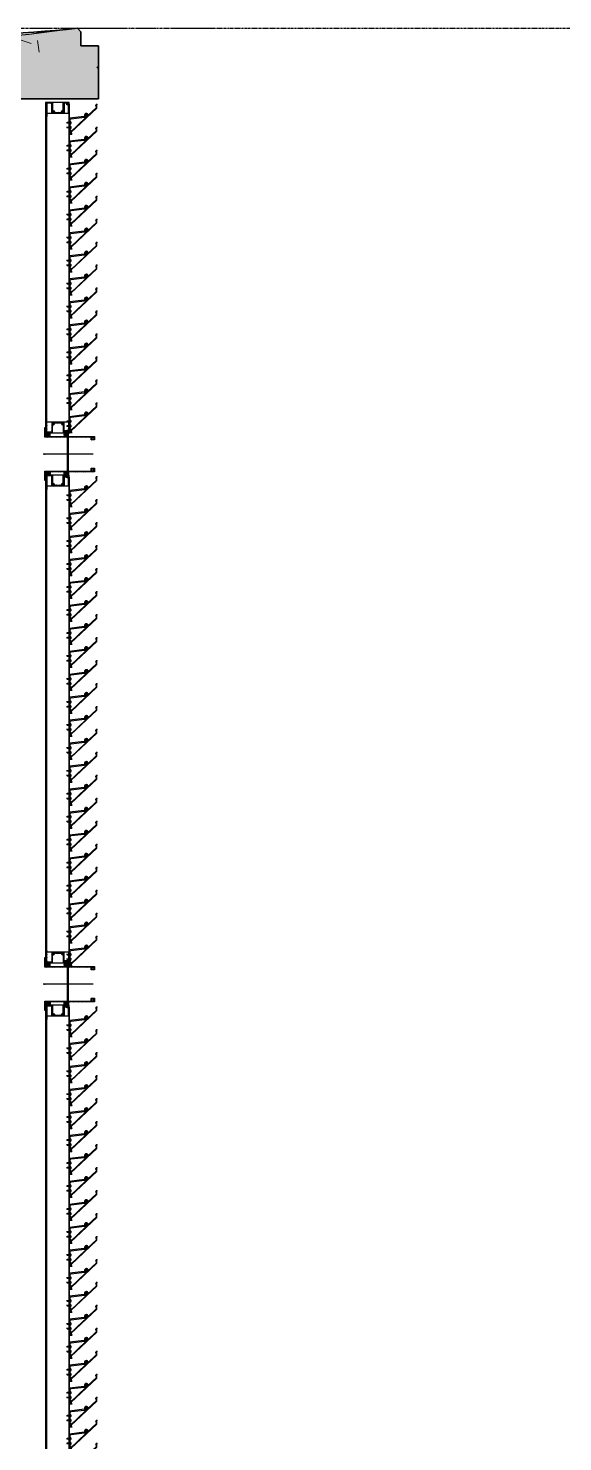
# Model space of a CAD drawing. Header units: millimetres. Extents: x -4391136 to -1798569, y -886572 to -291056.
# Drawn here: x -2542607 to -2541096, y -387211 to -383211 of the extents above; entities that cross this region are included whole.
import ezdxf
from ezdxf.enums import TextEntityAlignment as Align

# ---------------------------------------------------------------- set-up
doc = ezdxf.new("R2010")
doc.units = ezdxf.units.MM
doc.set_wipeout_variables(frame=1)
for name, pattern in [('CENTER', [50.8, 31.75, -6.35, 6.35, -6.35]), ('TA_GL_000.70000', [1.925, 0.7, -0.175, 0.175, -0.175, 0.7]), ('Xref-C-1-PP17-AR-2214-01-B$0$DPA_Grid _ Level 100', [10, 5.5, -1.6, 1.3, -1.6])]:
    doc.linetypes.add(name, pattern=pattern)
for name, color, linetype, plot in [('000 - 0_HIDE_OBJ_FRAMING_DEF_DIMS', 7, 'Continuous', False), ('010 - ASPG_EXTR_DEF_SUB', 7, 'Continuous', False), ('010 - ASPG_FASTERN_DEF_SUB', 7, 'Continuous', False), ('010 - ASPG_FRAMING_DEF_SUB', 7, 'Continuous', False)]:
    doc.layers.add(name, color=color, linetype=linetype, plot=plot)
for name, color, linetype in [('000 - 0_SYM_DWG_GRID-BUBBLE_MAIN_COLOR_1', 7, 'Continuous'), ('000 - 0_SYM_DWG_GRIDLINE_MAIN_COLOR_251', 7, 'Continuous'), ('000 - CONCRETE_COL_CUT_COLOR_1', 7, 'Continuous'), ('000 - CONCRETE_COL_HATCH_', 7, 'Continuous'), ('000 - CONCRETE_COL_WIPEOUT_', 7, 'Continuous'), ('000 - EXISTING_PRECAST_CUT_COLOR_4', 7, 'Continuous'), ('000 - GRID', 7, 'CENTER'), ('010 - ASPG_ACCESSORIES_MAIN_COLOR_1', 7, 'Continuous'), ('010 - ASPG_EXTR_MAIN_COLOR_2', 7, 'Continuous'), ('010 - ASPG_FRAMING_CUT_COLOR_4', 7, 'Continuous'), ('010 - ASPG_FRAMING_HATCH_', 7, 'Continuous'), ('010 - ASPG_FRAMING_MAIN_COLOR_2', 7, 'Continuous'), ('010 - ASPG_FRAMING_SUB_COLOR_2', 7, 'Continuous'), ('010 - ASPG_FRAMING_WIPEOUT_', 7, 'Continuous'), ('_PP-Dim', 7, 'Continuous'), ('BOLT & SCREW', 7, 'Continuous'), ('Center Line', 7, 'CENTER'), ('Xref-C-1-PP17-AR-2214-01-B$0$A-GLAZ-CURT', 7, 'Continuous')]:
    doc.layers.add(name, color=color, linetype=linetype)
doc.layers.add('12-GRID', color=7, linetype='CENTER', lineweight=13)
doc.layers.add('SCREW', color=7, linetype='Continuous', lineweight=5)
doc.styles.add('Arial', font='arial.ttf', dxfattribs={"height": 1500})
doc.styles.add('TA', font='', dxfattribs={"height": 4.5})
doc.styles.get('TA').set_extended_font_data('Cordia New')
pattern_1 = [(270, (1257419.24324, -520041.6224), (0.65495992507, -1.1344238721), [0.7562825814, -1.5125651628]), (30, (1257419.24324, -520041.6224), (0.65495992936, 1.1344238696), [0.7562825814, -1.5125651628]), (330, (1257419.24324, -520041.6224), (1.30991985442, -2.48e-09), [-1.5125651628, 0.7562825814])]
pattern_2 = [(315, (1257419.4929, -520021.6224), (1.3369313545, 1.3369313545), []), (45, (1257419.4929, -520021.6224), (-1.3369313545, 1.3369313545), [])]
pattern_3 = [(270, (1257419.4425, -520043.9224), (0.65495992507, -1.1344238721), [0.7562825814, -1.5125651628]), (30, (1257419.4425, -520043.9224), (0.65495992936, 1.1344238696), [0.7562825814, -1.5125651628]), (330, (1257419.4425, -520043.9224), (1.30991985442, -2.48e-09), [-1.5125651628, 0.7562825814])]
pattern_4 = [(315, (1257419.1929, -520023.9224), (1.3369313545, 1.3369313545), []), (45, (1257419.1929, -520023.9224), (-1.3369313545, 1.3369313545), [])]

# ---------------------------------------------------------------- blocks, each defined once
blk = doc.blocks.new('*U1277')
at = {"layer": '000 - 0_SYM_DWG_GRIDLINE_MAIN_COLOR_251', "color": 7, "linetype": 'ByBlock', "ltscale": 5}
blk.add_line((30, 0), (-560.5, 0), dxfattribs=at)
at = {"color": 7, "style": 'TA', "flags": 1}
blk.add_attdef('LOCATION', (6, -6), '', height=4.5, rotation=270, dxfattribs=at)
at = {"layer": '000 - 0_SYM_DWG_GRID-BUBBLE_MAIN_COLOR_1', "color": 7, "style": 'Arial'}
blk.add_attdef('GRID-HEAD', text='', height=4, rotation=180, dxfattribs=at).set_placement((73.75, 0), align=Align.MIDDLE_CENTER)
blk = doc.blocks.new('W-1-PP17-ENT2_REV00_20260526-152343_LOPF_MAIN_DIMS')
at = {"layer": '000 - GRID', "color": 7, "linetype": 'TA_GL_000.70000', "xscale": 50.00000000000036, "yscale": 50.00000000000036, "zscale": 50.00000000000036, "rotation": 180}
blk.add_blockref('*U1277', (-26525, 0), dxfattribs=at)
blk = doc.blocks.new('Xref-C-1-PP17-AR-2214-01-B$0$DPA_Curved type A - Curved Type A-31239855-ENTRANCE 2 - LOWER ROOF FLOOR PLAN01-flat-1')
at = {"layer": 'Xref-C-1-PP17-AR-2214-01-B$0$A-GLAZ-CURT', "color": 7}
for p, q in [((0, 552.5), (-150, 552.5)), ((-150, 552.5), (-150, 502.5)), ((-150, 502.5), (-150, 552.5)), ((-150, 552.5), (0, 552.5)), ((0, -552.5), (0, 552.5)), ((0, 552.5), (0, -552.5)), ((-190, 502.5), (-200, 492.5)), ((-200, 492.5), (-190, 502.5)), ((-150, 502.5), (-190, 502.5)), ((-190, 502.5), (-150, 502.5)), ((-200, -492.5), (-190, -502.5)), ((-190, -502.5), (-200, -492.5)), ((-190, -502.5), (-150, -502.5)), ((-150, -502.5), (-190, -502.5)), ((-150, -502.5), (-150, -552.5)), ((-150, -552.5), (-150, -502.5))]:
    blk.add_line(p, q, dxfattribs=at)
for start, end in [(2.8829, 5.7626), (2.8829, 5.7626), (0.0032, 2.8813), (0.0032, 2.8813), (357.1235, 0), (357.1235, 0)]:
    blk.add_arc((-5080.2, 0), 4905, start, end, dxfattribs=at)
blk = doc.blocks.new('Xref-C-1-PP17-AR-2214-01-B$0$DPA_Curved type A_Corner 1 - Curved Type A_corner 1-31495882-ENTRANCE 2 - LOWER ROOF FLOOR PLAN01-flat-1')
at = {"layer": 'Xref-C-1-PP17-AR-2214-01-B$0$A-GLAZ-CURT', "lineweight": 9}
h = blk.add_hatch(dxfattribs=at)
h.set_pattern_fill('ACET-2D-FP_18', angle=90, style=0, pattern_type=2)
h.set_pattern_definition([(50, (2739942.75, 496031.2), (-459.03375, 385.17505), [76.2, -838.2]), (355, (2739942.75, 496031.2), (65.28253, 746.1827), [60.96, -670.56]), (100.451, (2740003.5, 496025.86), (-693.383, -127.89768), [64.76, -712.36]), (46.184, (2739942.75, 496234.4), (-648.5725, 622.30642), [114.3, -1257.3]), (96.636, (2740033.1, 496220.4), (-1050.5343, -122.21992), [97.14, -1068.54]), (351.184, (2739942.7, 496234.4), (172.19714, 1110.27497), [91.44, -1005.84]), (21, (2740044.35, 496183.6), (-214.74339, 559.42566), [76.2, -838.2]), (326, (2740044.35, 496183.6), (418.85394, 620.9765), [60.96, -670.56]), (71.451, (2740094.9, 496149.5), (-668.45247, 224.29692), [64.76, -712.36]), (37.5, (2739942.75, 496031.17), (-158.769242, 206.912105), [33.528, -628.904, 33.528, -1320.292]), (37.5, (2739942.75, 496031.17), (-158.769242, 206.912105), [-695.96, -647.192, 33.528, -639.572]), (7.5, (2739942.75, 496031.17), (-47.303606, 359.30656), [33.528, -354.584, 33.528, -870.204]), (7.5, (2739942.75, 496031.17), (-47.303606, 359.30656), [-421.64, -613.664, 33.528, -223.012]), (327.5, (2739716.18, 496031.17), (146.191164, 229.474162), [33.528, -220.472, -1844.04]), (327.5, (2739716.18, 496031.17), (146.191164, 229.474162), [-254, 33.528, -758.952, -1051.56]), (327.5, (2739716.18, 496031.17), (146.191164, 229.474162), [-1046.48, 33.528, -1018.032]), (317.5, (2739614.6, 496031.17), (321.09789, 350.41686), [33.528, -296.672, 33.528, -1239.52]), (317.5, (2739614.6, 496031.17), (321.09789, 350.41686), [-363.728, -492.76, 33.528, -713.232])])
h.paths.add_polyline_path([(-150, -502.2), (-150, -552.2), (0, -552.2), (0, 552.2), (-150, 552.2), (-150, 502.2), (-190, 502.2), (-200, 492.2), (-181.4, 246.4), (-175.2, 0), (-181.4, -246.4), (-200, -492.2), (-190, -502.2)])
at = {"layer": 'Xref-C-1-PP17-AR-2214-01-B$0$A-GLAZ-CURT', "color": 7, "lineweight": 35}
for p, q in [((0, 552.2), (-150, 552.2)), ((-150, 552.2), (-150, 502.2)), ((0, -552.2), (0, 552.2)), ((-190, 502.2), (-200, 492.2)), ((-150, 502.2), (-190, 502.2)), ((-200, -492.2), (-190, -502.2)), ((-190, -502.2), (-150, -502.2)), ((-150, -502.2), (-150, -552.2)), ((-150, -552.2), (0, -552.2))]:
    blk.add_line(p, q, dxfattribs=at)
blk.add_arc((-5080.2, 0), 4905, 354.2406, 5.7594, dxfattribs=at)
blk = doc.blocks.new('*U2742')
at = {"layer": '000 - CONCRETE_COL_HATCH_'}
h = blk.add_hatch(dxfattribs=at)
h.set_pattern_fill('AR-CONC', scale=0.04)
h.set_pattern_definition([(50, (-115500, -843987.314), (7.28738676, -0.63756342), [0.762, -8.382]), (355, (-115500, -843987.314), (-1.40973686, 7.64227381), [0.6096, -6.70562337]), (100.4514447, (-115499.393, -843987.367), (5.877649884, 7.004710076), [0.64760035, -7.123609784]), (46.1842, (-115500, -843985.282), (10.84316164, -1.68169312), [1.143, -12.573]), (96.6355576, (-115499.096, -843985.422), (9.49616536, 9.89704498), [0.97140093, -10.68542433]), (351.1841512, (-115500, -843985.282), (9.49616536, 9.89704498), [0.91439868, -10.05838928]), (21, (-115498.984, -843985.79), (6.06457565, -4.090607927), [0.762, -8.382]), (326, (-115498.984, -843985.79), (2.472081134, 7.367518645), [0.6096, -6.7056]), (71.451445, (-115498.4786, -843986.131), (8.53665677, 3.276910755), [0.64760035, -7.123597504]), (37.5, (-115500, -843987.314), (0.12354413, 3.382201555), [0, -6.62432, 0, -6.8072, 0, -6.731]), (7.5, (-115500, -843987.314), (2.6727865, 4.007222993), [0, -3.88112, 0, -6.47192, 0, -2.5654]), (327.5, (-115502.2657, -843987.314), (5.423623807, -0.22914976), [0, -2.54, 0, -7.9248, 0, -10.5156]), (317.5, (-115503.2817, -843987.314), (5.925167255, 1.017059641), [0, -3.302, 0, -5.26288, 0, -7.4676])])
h.paths.add_polyline_path([(0, 0), (0, 300), (-100, 300), (-100, 380), (-120, 400), (-394.7, 365.1), (-670.3, 337.9), (-946.5, 318.5), (-1223.1, 306.8), (-1500, 302.9), (-1776.9, 306.8), (-2053.5, 318.5), (-2329.7, 337.9), (-2605.3, 365.1), (-2880, 400), (-2900, 380), (-2900, 300), (-3000, 300), (-3000, 0)])
at = {"layer": '000 - CONCRETE_COL_CUT_COLOR_1', "color": 7, "lineweight": -2}
blk.add_lwpolyline([(0, 0), (0, 300), (-100, 300), (-100, 380), (-120, 400), (-394.7, 365.1), (-670.3, 337.9), (-946.5, 318.5), (-1223.1, 306.8), (-1500, 302.9), (-1776.9, 306.8), (-2053.5, 318.5), (-2329.7, 337.9), (-2605.3, 365.1), (-2880, 400), (-2900, 380), (-2900, 300), (-3000, 300), (-3000, 0), (-3000, 0), (-3000, 0), (-3000, 0), (-3000, 0), (-3000, 0), (-3000, 0), (-3000, 0), (-3000, 0), (-3000, 0), (-3000, 0), (-3000, 0), (-3000, 0), (-3000, 0), (-3000, 0), (-3000, 0), (-3000, 0), (-3000, 0), (-3000, 0), (-3000, 0), (-3000, 0), (-3000, 0), (-3000, 0), (-3000, 0), (-3000, 0), (-3000, 0), (-3000, 0), (-3000, 0), (-3000, 0), (-3000, 0)], close=True, dxfattribs=at)
blk = doc.blocks.new('W-1-PP17-ENT2_REV00_20260526-152612_EX_LOPF-1')
at = {"layer": '000 - 0_HIDE_OBJ_FRAMING_DEF_DIMS', "color": 7, "linetype": 'Xref-C-1-PP17-AR-2214-01-B$0$DPA_Grid _ Level 100'}
blk.add_line((-29475.6, 0), (7016, 0), dxfattribs=at)
at = {"color": 7, "rotation": 270}
for name, p in [('Xref-C-1-PP17-AR-2214-01-B$0$DPA_Curved type A - Curved Type A-31239855-ENTRANCE 2 - LOWER ROOF FLOOR PLAN01-flat-1', (617.5, -200)), ('Xref-C-1-PP17-AR-2214-01-B$0$DPA_Curved type A_Corner 1 - Curved Type A_corner 1-31495882-ENTRANCE 2 - LOWER ROOF FLOOR PLAN01-flat-1', (617.8, -200))]:
    blk.add_blockref(name, p, dxfattribs=at)
at = {"layer": '000 - EXISTING_PRECAST_CUT_COLOR_4', "color": 7, "xscale": 0.5, "yscale": 0.5, "zscale": 0.5}
blk.add_blockref('*U2742', (1170, -200), dxfattribs=at)
blk = doc.blocks.new('*U3395')
at = {"layer": '12-GRID', "color": 7, "linetype": 'CENTER'}
for p, q in [((0, -6.2), (0, 2.2)), ((-4.2, -2), (4.2, -2))]:
    blk.add_line(p, q, dxfattribs=at)
at = {"layer": 'BOLT & SCREW', "color": 7}
for p, q in [((-0.6, -1.8), (-1.8, -1.6)), ((-0.6, -2.2), (-1.8, -2.4)), ((-0.5, -1.8), (-0.9, -1.6)), ((-0.5, -2.2), (-0.9, -2.4)), ((-0.2, -1.4), (-0.4, -0.2)), ((-0.2, -1.5), (-0.4, -1.1)), ((-0.2, -2.5), (-0.4, -2.9)), ((-0.2, -2.6), (-0.4, -3.8)), ((0.2, -1.4), (0.4, -0.2)), ((0.2, -1.5), (0.4, -1.1)), ((0.4, -2.9), (0.2, -2.5)), ((0.2, -2.6), (0.4, -3.8)), ((0.5, -1.8), (0.9, -1.6)), ((0.5, -2.2), (0.9, -2.4)), ((0.6, -1.8), (1.8, -1.6)), ((0.6, -2.2), (1.8, -2.4))]:
    blk.add_line(p, q, dxfattribs=at)
for points in [[(-1.8, -1.6), (-0.9, -1.6, 0.414214), (-0.4, -1.1), (-0.4, -0.2), (0.4, -0.2), (0.4, -1.1, 0.414214), (0.9, -1.6), (1.8, -1.6), (1.8, -2.4), (0.9, -2.4, 0.414214), (0.4, -2.9), (0.4, -3.8), (-0.4, -3.8), (-0.4, -2.9, 0.414214), (-0.9, -2.4), (-1.8, -2.4)], [(0.2, -2.5, -0.414214), (0.5, -2.2), (0.6, -2.2), (0.6, -1.8), (0.5, -1.8, -0.414214), (0.2, -1.5), (0.2, -1.4), (-0.2, -1.4), (-0.2, -1.5, -0.414214), (-0.5, -1.8), (-0.6, -1.8), (-0.6, -2.2), (-0.5, -2.2, -0.414214), (-0.2, -2.5), (-0.2, -2.6), (0.2, -2.6)]]:
    blk.add_lwpolyline(points, format="xyb", close=True, dxfattribs=at)
blk.add_circle((0, -2), 3.5, dxfattribs=at)
blk = doc.blocks.new('000_ASPG_TYP_FILES_20260218-010703_FRAME_EXTR_')
at = {"layer": '010 - ASPG_FRAMING_HATCH_'}
h = blk.add_hatch(dxfattribs=at)
h.set_pattern_fill('ANSI32', scale=0.1, angle=180)
edge = h.paths.add_edge_path()
edge.add_line((2, 16), (2, 2))
edge.add_line((2, 2), (39.7, 2))
edge.add_arc((39.7, 1.7), 0.3, 0, 90, ccw=False)
edge.add_line((40, 1.7), (40, 0.3))
edge.add_arc((39.7, 0.3), 0.3, -90, 0, ccw=False)
edge.add_line((39.7, 0), (0.3, 0))
edge.add_arc((0.3, 0.3), 0.3, 180, 270, ccw=False)
edge.add_line((0, 0.3), (0, 17.7))
edge.add_arc((0.3, 17.7), 0.3, 90, 180, ccw=False)
edge.add_line((0.3, 18), (22.6, 18))
edge.add_arc((22.6, 18.5), 0.5, 270, 380.2095)
edge.add_arc((26.2, 19.8), 3.35, 182.0638, 200.2095, ccw=False)
edge.add_arc((23.6, 19.7), 0.76, 2.0638, 182.0638, ccw=False)
edge.add_arc((26.2, 19.8), 1.83, 182.0638, 447.9362)
edge.add_arc((26.3, 22.4), 0.76, 87.9362, 267.9362, ccw=False)
edge.add_arc((26.2, 19.8), 3.35, 69.7905, 87.9362, ccw=False)
edge.add_arc((27.5, 23.4), 0.5, 249.7905, 360)
edge.add_line((28, 23.4), (28, 26.7))
edge.add_line((28, 26.7), (28.5, 27.2))
edge.add_line((28.5, 27.2), (28, 27.7))
edge.add_line((28, 27.7), (28, 38.6))
edge.add_line((28, 38.6), (28.5, 39.1))
edge.add_line((28.5, 39.1), (28, 39.6))
edge.add_line((28, 39.6), (28, 42.9))
edge.add_arc((27.5, 42.9), 0.5, 0, 110.2095)
edge.add_arc((26.2, 46.5), 3.35, 272.0638, 290.2095, ccw=False)
edge.add_arc((26.3, 43.9), 0.76, 92.0638, 272.0638, ccw=False)
edge.add_arc((26.2, 46.5), 1.83, 272.0638, 537.9362)
edge.add_arc((23.6, 46.6), 0.76, 177.9362, 357.9362, ccw=False)
edge.add_arc((26.2, 46.5), 3.35, 159.7905, 177.9362, ccw=False)
edge.add_arc((22.6, 47.8), 0.5, 339.7905, 450)
edge.add_line((22.6, 48.3), (0.3, 48.3))
edge.add_arc((0.3, 48.6), 0.3, 180, 270, ccw=False)
edge.add_line((0, 48.6), (0, 60))
edge.add_arc((0.3, 60), 0.3, 90, 180, ccw=False)
edge.add_line((0.3, 60.3), (5, 60.3))
edge.add_line((5, 60.3), (5, 65))
edge.add_arc((5.3, 65), 0.3, 90, 180, ccw=False)
edge.add_line((5.3, 65.3), (30, 65.3))
edge.add_line((30, 65.3), (30, 63.6))
edge.add_arc((29.7, 63.6), 0.3, -90, 0, ccw=False)
edge.add_line((29.7, 63.3), (7.3, 63.3))
edge.add_arc((7.3, 63), 0.3, 90, 180)
edge.add_line((7, 63), (7, 58.3))
edge.add_line((7, 58.3), (2.3, 58.3))
edge.add_arc((2.3, 58), 0.3, 90, 180)
edge.add_line((2, 58), (2, 50.6))
edge.add_arc((2.3, 50.6), 0.3, 180, 270)
edge.add_line((2.3, 50.3), (29.7, 50.3))
edge.add_arc((29.7, 50), 0.3, 0, 90, ccw=False)
edge.add_line((30, 50), (30, 26.7))
edge.add_line((30, 26.7), (30, 16.3))
edge.add_arc((29.7, 16.3), 0.3, -90, 0, ccw=False)
edge.add_line((29.7, 16), (2, 16))
at = {"layer": '010 - ASPG_FRAMING_CUT_COLOR_4', "color": 7}
blk.add_lwpolyline([(2, 16), (2, 2), (39.7, 2, -0.414214), (40, 1.7), (40, 0.3, -0.414214), (39.7, 0), (0.3, 0, -0.414214), (0, 0.3), (0, 17.7, -0.414214), (0.3, 18), (22.6, 18, 0.52173), (23, 18.7, -0.079342), (22.8, 19.7, -1), (24.3, 19.8, 2.296346), (26.2, 21.7, -1), (26.3, 23.2, -0.079342), (27.3, 23, 0.52173), (28, 23.4), (28, 26.7), (28.5, 27.2), (28, 27.7), (28, 38.6), (28.5, 39.1), (28, 39.6), (28, 42.9, 0.52173), (27.3, 43.3, -0.079342), (26.3, 43.1, -1), (26.2, 44.6, 2.296346), (24.3, 46.5, -1), (22.8, 46.6, -0.079342), (23, 47.6, 0.52173), (22.6, 48.3), (0.3, 48.3, -0.414214), (0, 48.6), (0, 60, -0.414214), (0.3, 60.3), (5, 60.3), (5, 65, -0.414214), (5.3, 65.3), (30, 65.3), (30, 63.6, -0.414214), (29.7, 63.3), (7.3, 63.3, 0.414214), (7, 63), (7, 58.3), (2.3, 58.3, 0.414214), (2, 58), (2, 50.6, 0.414214), (2.3, 50.3), (29.7, 50.3, -0.414214), (30, 50), (30, 26.7), (30, 16.3, -0.414214), (29.7, 16)], format="xyb", close=True, dxfattribs=at)
at = {"color": 7}
for p in [(26.2, 48.5), (26.2, 21.8)]:
    blk.add_blockref('*U3395', p, dxfattribs=at)
blk = doc.blocks.new('*U3397')
at = {"layer": '010 - ASPG_FRAMING_HATCH_', "transparency": 33554585}
h = blk.add_hatch(dxfattribs=at)
h.set_pattern_fill('ANSI32', scale=0.25)
edge = h.paths.add_edge_path()
edge.add_line((2, -50), (2, -75))
edge.add_line((2, -75), (0, -75))
edge.add_line((0, -75), (0, -49))
edge.add_arc((1, -49), 1, 90, 180, ccw=False)
edge.add_line((1, -48), (63, -48))
edge.add_arc((63, -47), 1, 270, 360)
edge.add_line((64, -47), (64, 47))
edge.add_arc((63, 47), 1, 0, 90)
edge.add_line((63, 48), (1, 48))
edge.add_arc((1, 49), 1, 180, 270, ccw=False)
edge.add_line((0, 49), (0, 75))
edge.add_line((0, 75), (2, 75))
edge.add_line((2, 75), (2, 50))
edge.add_line((2, 50), (141, 50))
edge.add_line((141, 50), (141, 41))
edge.add_arc((140, 41), 1, 270, 360, ccw=False)
edge.add_line((140, 40), (132, 40))
edge.add_arc((132, 41), 1, 180, 270, ccw=False)
edge.add_line((131, 41), (131, 47))
edge.add_arc((130, 47), 1, 0, 90)
edge.add_line((130, 48), (67, 48))
edge.add_arc((67, 47), 1, 90, 180)
edge.add_line((66, 47), (66, -47))
edge.add_arc((67, -47), 1, 180, 270)
edge.add_line((67, -48), (130, -48))
edge.add_arc((130, -47), 1, 270, 360)
edge.add_line((131, -47), (131, -41))
edge.add_arc((132, -41), 1, 90, 180, ccw=False)
edge.add_line((132, -40), (140, -40))
edge.add_arc((140, -41), 1, 0, 90, ccw=False)
edge.add_line((141, -41), (141, -50))
edge.add_line((141, -50), (2, -50))
h.paths.add_polyline_path([(139, 48), (139, 42), (133, 42), (133, 48)], flags=16)
h.paths.add_polyline_path([(139, -48), (139, -42), (133, -42), (133, -48)], flags=16)
at = {"layer": '010 - ASPG_FRAMING_HATCH_'}
h = blk.add_hatch(dxfattribs=at)
h.set_pattern_fill('ANSI37', scale=0.595498, angle=-90)
h.set_pattern_definition(pattern_4)
edge = h.paths.add_edge_path()
edge.add_ellipse((11.5, 55), major_axis=(0, -5), ratio=0.644482, start_angle=180, end_angle=360, ccw=False)
edge.add_line((11.5, 60), (2, 60))
edge.add_arc((-7.9, 55), 11.1, -26.7963, 26.7963, ccw=False)
edge.add_line((2, 50), (11.5, 50))
h = blk.add_hatch(dxfattribs=at)
h.set_pattern_fill('HONEY', scale=0.238199, angle=-90)
h.set_pattern_definition(pattern_3)
edge = h.paths.add_edge_path()
edge.add_ellipse((11.8, 55), major_axis=(0, -5), ratio=0.644482, start_angle=0, end_angle=360, ccw=False)
h = blk.add_hatch(dxfattribs=at)
h.set_pattern_fill('HONEY', scale=0.238199, angle=-90)
h.set_pattern_definition(pattern_1)
edge = h.paths.add_edge_path()
edge.add_ellipse((57.5, 55), major_axis=(0, -5), ratio=0.644482, start_angle=0, end_angle=360)
h = blk.add_hatch(dxfattribs=at)
h.set_pattern_fill('ANSI37', scale=0.595498, angle=-90)
h.set_pattern_definition(pattern_2)
edge = h.paths.add_edge_path()
edge.add_ellipse((57.8, 55), major_axis=(0, -5), ratio=0.644482, start_angle=0, end_angle=180)
edge.add_line((57.8, 60), (62, 60))
edge.add_arc((62, 60.3), 0.3, -90, 0)
edge.add_line((62.3, 60.3), (62.3, 61))
edge.add_line((62.3, 61), (61.8, 61.5))
edge.add_line((61.8, 61.5), (62.3, 62))
edge.add_line((62.3, 62), (61.8, 62.5))
edge.add_line((61.8, 62.5), (62.3, 63))
edge.add_line((62.3, 63), (61.8, 63.5))
edge.add_line((61.8, 63.5), (62.3, 64))
edge.add_line((62.3, 64), (62.3, 65))
edge.add_line((62.3, 65), (63.3, 65))
edge.add_line((63.3, 65), (63.8, 65.5))
edge.add_line((63.8, 65.5), (64.3, 65))
edge.add_line((64.3, 65), (64.8, 65.5))
edge.add_line((64.8, 65.5), (65.3, 65))
edge.add_line((65.3, 65), (65.8, 65.5))
edge.add_line((65.8, 65.5), (66.3, 65))
edge.add_line((66.3, 65), (67, 65))
edge.add_arc((67, 65.3), 0.3, -90, 0)
edge.add_line((67.3, 65.3), (67.3, 60))
edge.add_arc((77.2, 55), 11.1, 153.2037, 206.7963)
edge.add_line((67.3, 50), (57.8, 50))
h = blk.add_hatch(dxfattribs=at)
h.set_pattern_fill('ANSI37', scale=0.595498, angle=-90)
h.set_pattern_definition(pattern_4)
edge = h.paths.add_edge_path()
edge.add_ellipse((11.5, -55), major_axis=(0, 5), ratio=0.644482, start_angle=0, end_angle=180)
edge.add_line((11.5, -60), (2, -60))
edge.add_arc((-7.9, -55), 11.1, 333.2037, 386.7963)
edge.add_line((2, -50), (11.5, -50))
h = blk.add_hatch(dxfattribs=at)
h.set_pattern_fill('HONEY', scale=0.238199, angle=-90)
h.set_pattern_definition(pattern_3)
edge = h.paths.add_edge_path()
edge.add_ellipse((11.8, -55), major_axis=(0, 5), ratio=0.644482, start_angle=0, end_angle=360)
h = blk.add_hatch(dxfattribs=at)
h.set_pattern_fill('HONEY', scale=0.238199, angle=-90)
h.set_pattern_definition(pattern_1)
edge = h.paths.add_edge_path()
edge.add_ellipse((57.5, -55), major_axis=(0, 5), ratio=0.644482, start_angle=0, end_angle=360, ccw=False)
h = blk.add_hatch(dxfattribs=at)
h.set_pattern_fill('ANSI37', scale=0.595498, angle=-90)
h.set_pattern_definition(pattern_2)
edge = h.paths.add_edge_path()
edge.add_ellipse((57.8, -55), major_axis=(0, 5), ratio=0.644482, start_angle=180, end_angle=360, ccw=False)
edge.add_line((57.8, -60), (62, -60))
edge.add_arc((62, -60.3), 0.3, 360, 450, ccw=False)
edge.add_line((62.3, -60.3), (62.3, -61))
edge.add_line((62.3, -61), (61.8, -61.5))
edge.add_line((61.8, -61.5), (62.3, -62))
edge.add_line((62.3, -62), (61.8, -62.5))
edge.add_line((61.8, -62.5), (62.3, -63))
edge.add_line((62.3, -63), (61.8, -63.5))
edge.add_line((61.8, -63.5), (62.3, -64))
edge.add_line((62.3, -64), (62.3, -65))
edge.add_line((62.3, -65), (63.3, -65))
edge.add_line((63.3, -65), (63.8, -65.5))
edge.add_line((63.8, -65.5), (64.3, -65))
edge.add_line((64.3, -65), (64.8, -65.5))
edge.add_line((64.8, -65.5), (65.3, -65))
edge.add_line((65.3, -65), (65.8, -65.5))
edge.add_line((65.8, -65.5), (66.3, -65))
edge.add_line((66.3, -65), (67, -65))
edge.add_arc((67, -65.3), 0.3, 360, 450, ccw=False)
edge.add_line((67.3, -65.3), (67.3, -60))
edge.add_arc((77.2, -55), 11.1, 153.2037, 206.7963, ccw=False)
edge.add_line((67.3, -50), (57.8, -50))
at = {"layer": '010 - ASPG_FASTERN_DEF_SUB', "color": 7}
blk.add_point((0, 0), dxfattribs=at)
at = {"layer": '010 - ASPG_FRAMING_CUT_COLOR_4', "color": 7}
blk.add_lwpolyline([(2, -50), (2, -75), (0, -75), (0, -49, -0.414214), (1, -48), (63, -48, 0.414214), (64, -47), (64, 47, 0.414214), (63, 48), (1, 48, -0.414214), (0, 49), (0, 75), (2, 75), (2, 50), (141, 50), (141, 41, -0.414214), (140, 40), (132, 40, -0.414214), (131, 41), (131, 47, 0.414214), (130, 48), (67, 48, 0.414214), (66, 47), (66, -47, 0.414214), (67, -48), (130, -48, 0.414214), (131, -47), (131, -41, -0.414214), (132, -40), (140, -40, -0.414214), (141, -41), (141, -50)], format="xyb", close=True, dxfattribs=at)
for points in [[(139, 48), (139, 42), (133, 42), (133, 48)], [(139, -48), (139, -42), (133, -42), (133, -48)]]:
    blk.add_lwpolyline(points, close=True, dxfattribs=at)
at = {"layer": '010 - ASPG_FRAMING_DEF_SUB', "color": 7, "transparency": 33554508}
blk.add_line((136.5, 0), (-4.5, 0), dxfattribs=at)
at = {"layer": '010 - ASPG_FRAMING_DEF_SUB', "color": 7, "transparency": 33554457}
for points in [[(2, 50), (15, 50), (15, 60), (2, 60)], [(54.3, 50), (67.3, 50), (67.3, 65.5), (54.3, 65.5)], [(2, -50), (15, -50), (15, -60), (2, -60)], [(54.3, -50), (67.3, -50), (67.3, -65.5), (54.3, -65.5)]]:
    blk.add_lwpolyline(points, close=True, dxfattribs=at)
at = {"layer": '010 - ASPG_FRAMING_SUB_COLOR_2', "color": 7}
for points in [[(11.8, 50), (2, 50, 0.238199), (2, 60), (11.8, 60)], [(57.5, 50), (67.3, 50, -0.238199), (67.3, 60), (67.3, 65.3, -0.414214), (67, 65), (66.3, 65), (65.8, 65.5), (65.3, 65), (64.8, 65.5), (64.3, 65), (63.8, 65.5), (63.3, 65), (62.3, 65), (62.3, 64), (61.8, 63.5), (62.3, 63), (61.8, 62.5), (62.3, 62), (61.8, 61.5), (62.3, 61), (62.3, 60.3, -0.414214), (62, 60), (57.5, 60)], [(11.8, -50), (2, -50, -0.238199), (2, -60), (11.8, -60)], [(57.5, -50), (67.3, -50, 0.238199), (67.3, -60), (67.3, -65.3, 0.414214), (67, -65), (66.3, -65), (65.8, -65.5), (65.3, -65), (64.8, -65.5), (64.3, -65), (63.8, -65.5), (63.3, -65), (62.3, -65), (62.3, -64), (61.8, -63.5), (62.3, -63), (61.8, -62.5), (62.3, -62), (61.8, -61.5), (62.3, -61), (62.3, -60.3, 0.414214), (62, -60), (57.5, -60)]]:
    blk.add_lwpolyline(points, format="xyb", dxfattribs=at)
at = {"layer": '010 - ASPG_FRAMING_SUB_COLOR_2', "color": 7, "extrusion": (0, 0, -1)}
for centre, major_axis in [((11.8, 55), (0, -5)), ((57.5, -55), (0, 5))]:
    blk.add_ellipse(centre, major_axis=major_axis, ratio=0.644482, dxfattribs=at)
at = {"layer": '010 - ASPG_FRAMING_SUB_COLOR_2', "color": 7}
for centre, major_axis in [((57.5, 55), (0, -5)), ((11.8, -55), (0, 5))]:
    blk.add_ellipse(centre, major_axis=major_axis, ratio=0.644482, dxfattribs=at)
blk = doc.blocks.new('PZG35-9D5')
at = {"layer": 'Center Line', "color": 7}
blk.add_line((0, 3.7), (0, -10.5), dxfattribs=at)
at = {"layer": 'SCREW', "color": 7}
for p, q in [((-1.4, 0), (-1.4, -1.1)), ((1.4, 0), (1.4, -0.6)), ((-1.9, -1.4), (1.9, -0.9)), ((-1.9, -1.4), (-1.4, -1.1)), ((-1.9, -1.4), (-1.4, -1.7)), ((-1.9, -2.7), (1.9, -2.2)), ((-1.9, -2.7), (-1.4, -2.4)), ((-1.9, -2.7), (-1.4, -3)), ((-1.9, -4), (-1.4, -3.7)), ((-1.9, -4), (-1, -3.9)), ((-1.9, -4), (-1.4, -4.3)), ((-1.4, -1.1), (1.4, -0.6)), ((-1.4, -1.7), (1.4, -1.2)), ((-1.4, -1.7), (-1.4, -2.4)), ((-1.4, -2.4), (1.4, -1.9)), ((-1.4, -3), (1.4, -2.5)), ((-1.4, -3), (-1.4, -3.7)), ((-1.4, -3.7), (-0.8, -3.6)), ((-1.4, -4.3), (-1.4, -8.1)), ((-1.4, -4.3), (-1.2, -4.3)), ((0, -9.5), (-1.4, -8.1)), ((0, -9.5), (1.4, -8.1)), ((0.6, -3.3), (1.4, -3.2)), ((0.7, -3.7), (1.9, -3.5)), ((0.7, -3.9), (1.4, -3.8)), ((0.7, -4.6), (1.4, -4.5)), ((0.7, -5), (1.9, -4.8)), ((0.7, -5.2), (1.4, -5.1)), ((1.9, -0.9), (1.4, -0.6)), ((1.9, -0.9), (1.4, -1.2)), ((1.4, -1.2), (1.4, -1.9)), ((1.9, -2.2), (1.4, -1.9)), ((1.9, -2.2), (1.4, -2.5)), ((1.4, -2.5), (1.4, -3.2)), ((1.9, -3.5), (1.4, -3.2)), ((1.9, -3.5), (1.4, -3.8)), ((1.4, -3.8), (1.4, -4.5)), ((1.9, -4.8), (1.4, -4.5)), ((1.9, -4.8), (1.4, -5.1)), ((1.4, -5.1), (1.4, -8.1))]:
    blk.add_line(p, q, dxfattribs=at)
blk.add_lwpolyline([(0, -9.5), (0.7, -5.2), (0.7, -3.6, 0.417657), (0.4, -3.3, 0.108102), (-0.8, -3.6), (-1.4, -4.7)], format="xyb", dxfattribs=at)
blk = doc.blocks.new('*U3396')
at = {"layer": 'SCREW', "color": 7}
blk.add_lwpolyline([(3, 1.8, 0.09906), (0.8, 2.5), (0.8, 2.3), (-0.8, 2.3), (-0.8, 2.5, 0.09906), (-3, 1.8, 0.266588), (-3.5, 1), (-3.5, 0.2, 0.414214), (-3.3, 0), (3.3, 0, 0.414214), (3.5, 0.2), (3.5, 1, 0.266588)], format="xyb", close=True, dxfattribs=at)
blk.add_blockref('PZG35-9D5', (0, 0), dxfattribs=at)
blk = doc.blocks.new('*U3399')
at = {"color": 7}
blk.add_point((0, 0), dxfattribs=at)
at = {"layer": '010 - ASPG_ACCESSORIES_MAIN_COLOR_1', "color": 7}
blk.add_lwpolyline([(-39.7, -0.6, 0.414214), (-40, -0.9), (-40, -7.4, 0.57735), (-39.7, -7.6), (-36.6, -5.8, 0.767327), (-36.8, -5.3), (-37.9, -5.3, -0.414214), (-38.2, -5), (-38.2, -2.8, -0.414214), (-38, -2.6), (-32.2, -2.6, -0.388879), (-32, -2.8), (-31.8, -4.3, 0.388879), (-31.3, -4.8), (-30.3, -4.8, 0.414214), (-30, -4.5), (-30, -2.9, -0.414214), (-29.7, -2.6), (0.4, -2.6, -0.378969), (3.4, -5.2), (8, -42.5, 0.446593), (11.6, -45.1, -0.489802), (16.1, -48.7), (16.1, -49.4, -0.18248), (15.8, -50, -0.267949), (15.3, -50.2, 1.122115), (15.1, -52.3, 0.405004), (18.1, -49.4), (18.1, -48.7, 0.489805), (11.2, -43.1, -0.446597), (9.9, -42.3), (4.9, -0.8, 0.364176), (4.6, -0.6)], format="xyb", close=True, dxfattribs=at)
at = {"layer": '010 - ASPG_EXTR_DEF_SUB', "color": 7}
for p in [(-40, -0.5), (43.4, -76.9), (43.4, -77.5)]:
    blk.add_point(p, dxfattribs=at)
at = {"layer": '010 - ASPG_EXTR_MAIN_COLOR_2', "color": 7}
blk.add_lwpolyline([(11.4, -48.2), (11.5, -47.4), (12.2, -47.6), (12.3, -46.8, -0.535538), (14.2, -49.2, 0.991572), (15.7, -49.6, 1.157025), (8.8, -48.8, -0.688558), (8.3, -49), (-17.1, -22.2), (-32.3, -6.1), (-32.3, -2.9, 0.414312), (-32.6, -2.6), (-37.5, -2.6, 0.414116), (-37.8, -2.9), (-37.8, -4.3, 0.414214), (-37.5, -4.6), (-36, -4.6, -0.205895), (-35.8, -4.7), (33.2, -77.5), (43.1, -77.5, 0.668179), (43.4, -77), (40.5, -74.2, 0.668179), (40, -74.4), (40, -76), (33.9, -76), (11.9, -52.8, -0.558354), (12.1, -52, 0.766275), (12, -50.4, -0.438583), (10.7, -48.1)], format="xyb", close=True, dxfattribs=at)
at = {"layer": 'SCREW', "color": 7, "rotation": 180}
for p in [(-21.6, -2.5), (-8.2, -2.5)]:
    blk.add_blockref('*U3396', p, dxfattribs=at)
blk = doc.blocks.new('*U3050')
at = {"color": 7}
blk.add_wipeout([(1440, 4), (60, 4), (60, 69.3), (1440, 69.3)], dxfattribs=at).dxf.layer = '010 - ASPG_FRAMING_WIPEOUT_'
blk.add_point((60, 69.5), dxfattribs=at)
at = {"layer": '010 - ASPG_FRAMING_MAIN_COLOR_2', "color": 7}
blk.add_lwpolyline([(1410, 69.3), (90, 69.3), (90, 6), (1410, 6)], close=True, dxfattribs=at)
at = {"layer": '010 - ASPG_FRAMING_SUB_COLOR_2', "color": 7}
for points in [[(1440, 4), (60, 4), (60, 69.3), (1440, 69.3)], [(60, 2), (60, 4), (1440, 4), (1440, 2)]]:
    blk.add_lwpolyline(points, close=True, dxfattribs=at)
at = {"color": 7, "transparency": 33554559, "xscale": -1, "rotation": 270}
for p in [(0, 0), (1500, 0)]:
    blk.add_blockref('*U3397', p, dxfattribs=at)
at = {"color": 7, "xscale": -1, "rotation": 180}
for p in [(91.8, 69.3), (156.8, 69.3), (221.8, 69.3), (286.8, 69.3), (351.8, 69.3), (416.8, 69.3), (481.8, 69.3), (546.8, 69.3), (611.8, 69.3), (676.8, 69.3), (741.8, 69.3), (806.8, 69.3), (871.8, 69.3), (936.8, 69.3), (1001.8, 69.3), (1066.8, 69.3), (1131.8, 69.3), (1196.8, 69.3), (1261.8, 69.3), (1326.8, 69.3), (1391.8, 69.3)]:
    blk.add_blockref('*U3399', p, dxfattribs=at)
at = {"color": 7}
blk.add_blockref('000_ASPG_TYP_FILES_20260218-010703_FRAME_EXTR_', (60, 4), dxfattribs=at)
at = {"color": 7, "xscale": -1}
blk.add_blockref('000_ASPG_TYP_FILES_20260218-010703_FRAME_EXTR_', (1440, 4), dxfattribs=at)
blk = doc.blocks.new('*U2000')
at = {"color": 7}
blk.add_wipeout([(995, 4), (60, 4), (60, 69.3), (995, 69.3)], dxfattribs=at).dxf.layer = '010 - ASPG_FRAMING_WIPEOUT_'
blk.add_point((60, 69.5), dxfattribs=at)
at = {"layer": '010 - ASPG_FRAMING_MAIN_COLOR_2', "color": 7}
blk.add_lwpolyline([(965, 69.3), (90, 69.3), (90, 6), (965, 6)], close=True, dxfattribs=at)
at = {"layer": '010 - ASPG_FRAMING_SUB_COLOR_2', "color": 7}
for points in [[(995, 4), (60, 4), (60, 69.3), (995, 69.3)], [(60, 2), (60, 4), (995, 4), (995, 2)]]:
    blk.add_lwpolyline(points, close=True, dxfattribs=at)
at = {"color": 7, "transparency": 33554559, "xscale": -1, "rotation": 270}
blk.add_blockref('*U3397', (0, 0), dxfattribs=at)
at = {"color": 7, "xscale": -1, "rotation": 180}
for p in [(100.8, 69.3), (165.8, 69.3), (230.8, 69.3), (295.8, 69.3), (360.8, 69.3), (425.8, 69.3), (490.8, 69.3), (555.8, 69.3), (620.8, 69.3), (685.8, 69.3), (750.8, 69.3), (815.8, 69.3), (880.8, 69.3), (945.8, 69.3)]:
    blk.add_blockref('*U3399', p, dxfattribs=at)
at = {"color": 7}
blk.add_blockref('000_ASPG_TYP_FILES_20260218-010703_FRAME_EXTR_', (60, 4), dxfattribs=at)
at = {"color": 7, "xscale": -1}
blk.add_blockref('000_ASPG_TYP_FILES_20260218-010703_FRAME_EXTR_', (995, 4), dxfattribs=at)
blk = doc.blocks.new('W-1-PP17-ENT2_REV00_20260528-225335_ASPG_LOPF')
at = {"color": 7, "xscale": -1, "zscale": -1, "rotation": 270}
blk.add_blockref('*U3050', (1018, -4205), dxfattribs=at)
blk.add_blockref('*U3050', (1018, -2705), dxfattribs=at)
at = {"color": 7, "xscale": -1, "rotation": 270}
blk.add_blockref('*U2000', (1018, -1205), dxfattribs=at)

msp = doc.modelspace()

# ---------------------------------------------------------------- block references
at = {"layer": '_PP-Dim', "color": 7}
msp.add_blockref('W-1-PP17-ENT2_REV00_20260526-152343_LOPF_MAIN_DIMS', (-2543578.5, -383210.9), dxfattribs=at)

# ---------------------------------------------------------------- next in the draw order: block references
msp.add_blockref('W-1-PP17-ENT2_REV00_20260526-152612_EX_LOPF-1', (-2543578.5, -383210.9), dxfattribs=at)

# ---------------------------------------------------------------- next in the draw order: block references
at = {"color": 7}
msp.add_blockref('W-1-PP17-ENT2_REV00_20260528-225335_ASPG_LOPF', (-2543578.5, -383210.9), dxfattribs=at)

doc.saveas('drawing.dxf')
